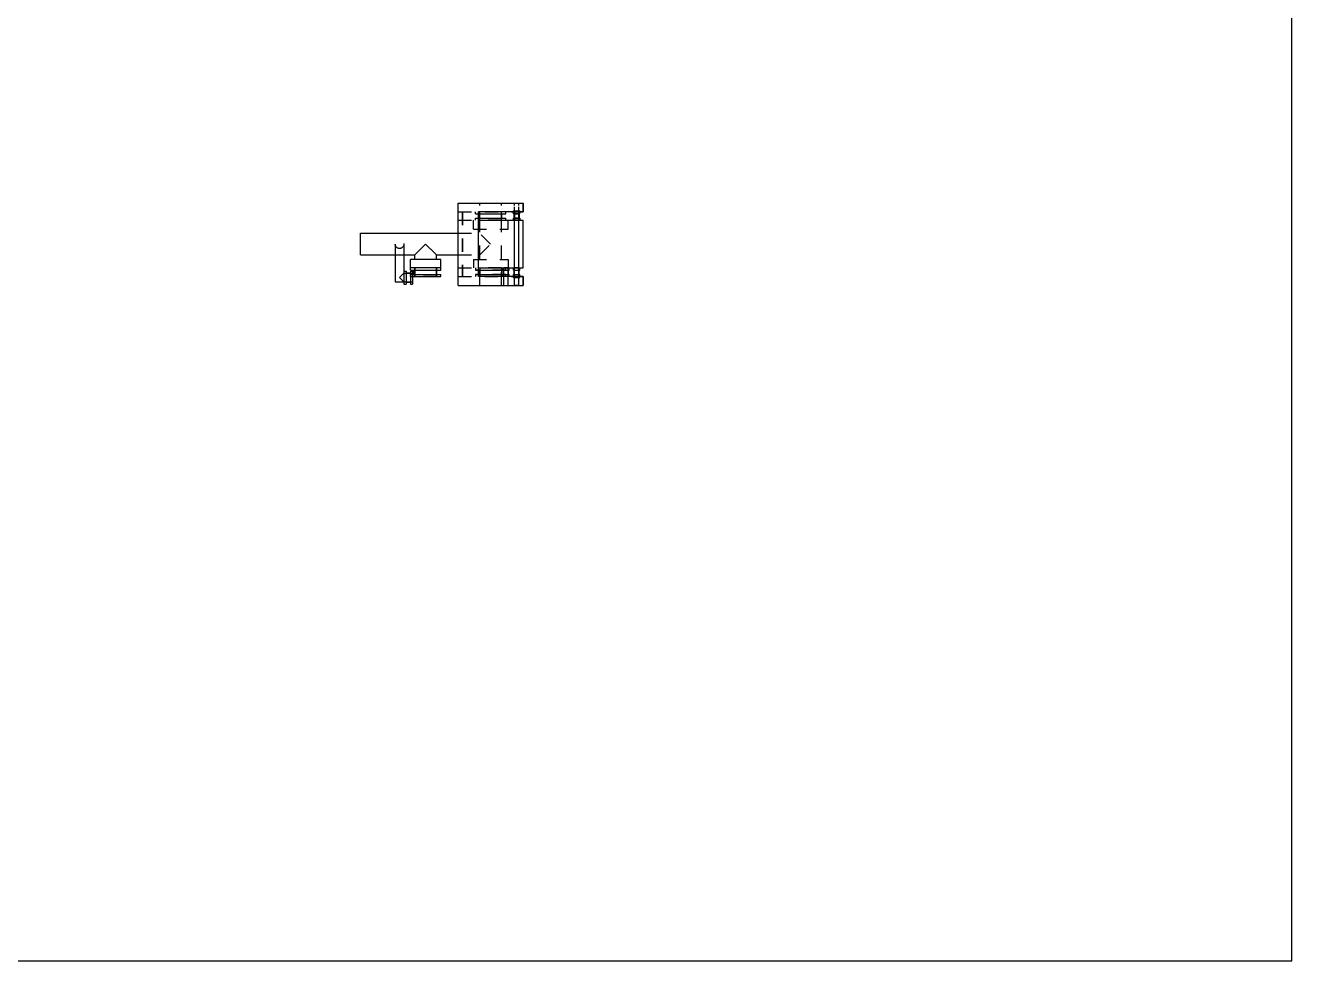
# Model space of a CAD drawing. Header units: inches. Extents: x 0 to 22, y 0 to 17.
# Drawn here: x 10.5 to 22, y 0 to 8.5 of the extents above; entities that cross this region are included whole.
import ezdxf

# ---------------------------------------------------------------- set-up
doc = ezdxf.new("R2010")
doc.units = ezdxf.units.IN
doc.header["$LTSCALE"] = 1.21
doc.header["$MEASUREMENT"] = 0
doc.linetypes.add('HIDDEN', pattern=[0.2, 0.1, -0.1])
doc.layers.get('0').update_dxf_attribs({"linetype": 'CONTINUOUS'})
doc.layers.add('02___PRT_ALL_AXES', color=7, linetype='CONTINUOUS')
doc.layers.add('DEFAULT_2', color=8, linetype='HIDDEN')

msp = doc.modelspace()

# ---------------------------------------------------------------- linework, layer by layer
at = {"color": 7, "linetype": 'Continuous'}
for p, q in [((22, 0), (22, 17)), ((14.43, 6.137), (14.43, 6.885)), ((14.43, 6.885), (15.02, 6.885)), ((14.616, 6.747), (14.863, 6.747)), ((14.932, 6.747), (14.991, 6.747)), ((13.957, 6.267), (13.957, 6.149)), ((13.957, 6.251), (13.997, 6.251)), ((13.997, 6.267), (13.997, 6.236)), ((13.997, 6.236), (14.272, 6.236)), ((13.997, 6.216), (13.997, 6.149)), ((14.616, 6.236), (14.893, 6.236)), ((14.932, 6.236), (14.991, 6.236)), ((13.957, 6.165), (13.997, 6.165)), ((14.43, 6.137), (15.02, 6.137)), ((0, 0), (22, 0))]:
    msp.add_line(p, q, dxfattribs=at)
at = {"layer": '02___PRT_ALL_AXES', "color": 8, "linetype": 'HIDDEN'}
for p, q in [((14.43, 6.806), (14.43, 6.885)), ((14.43, 6.885), (15.02, 6.885)), ((14.43, 6.806), (14.616, 6.806)), ((14.466, 6.806), (14.466, 6.216)), ((14.587, 6.787), (14.587, 6.806)), ((14.587, 6.787), (14.616, 6.787)), ((14.627, 6.137), (14.627, 6.885)), ((14.823, 6.137), (14.823, 6.885)), ((14.932, 6.814), (14.991, 6.814)), ((14.932, 6.806), (14.932, 6.814)), ((14.942, 6.137), (14.942, 6.885)), ((14.942, 6.728), (14.942, 6.885)), ((14.981, 6.137), (14.981, 6.885)), ((14.981, 6.728), (14.981, 6.885)), ((14.983, 6.787), (14.983, 6.747)), ((14.991, 6.787), (14.991, 6.814)), ((14.43, 6.295), (14.43, 6.728)), ((14.43, 6.728), (14.616, 6.728)), ((14.568, 6.649), (14.568, 6.728)), ((14.587, 6.728), (14.587, 6.747)), ((14.883, 6.649), (14.883, 6.728)), ((14.991, 6.747), (14.932, 6.747)), ((14.991, 6.747), (14.991, 6.728)), ((14.43, 6.61), (14.627, 6.61)), ((14.568, 6.649), (14.883, 6.649)), ((14.725, 6.511), (14.627, 6.61)), ((13.859, 6.511), (13.859, 6.413)), ((13.938, 6.511), (13.938, 6.413)), ((14.036, 6.413), (14.135, 6.511)), ((14.135, 6.511), (14.233, 6.413)), ((14.627, 6.413), (14.725, 6.511)), ((14.43, 6.413), (14.627, 6.413)), ((14.568, 6.373), (14.883, 6.373)), ((14.568, 6.373), (14.568, 6.295)), ((14.883, 6.373), (14.883, 6.295)), ((13.938, 6.247), (14.016, 6.247)), ((14.016, 6.236), (14.016, 6.216)), ((14.036, 6.295), (14.036, 6.216)), ((14.233, 6.295), (14.233, 6.216)), ((14.43, 6.295), (14.616, 6.295)), ((14.43, 6.216), (14.616, 6.216)), ((14.43, 6.137), (14.43, 6.216)), ((14.587, 6.295), (14.587, 6.275)), ((14.587, 6.275), (14.616, 6.275)), ((14.863, 6.236), (14.587, 6.236)), ((14.587, 6.236), (14.587, 6.216)), ((14.834, 6.275), (14.834, 6.295)), ((14.834, 6.216), (14.834, 6.236)), ((14.844, 6.137), (14.844, 6.295)), ((14.884, 6.137), (14.884, 6.295)), ((14.932, 6.208), (14.932, 6.216)), ((14.942, 6.137), (14.942, 6.295)), ((14.981, 6.137), (14.981, 6.295)), ((14.983, 6.236), (14.983, 6.275)), ((14.991, 6.275), (14.991, 6.295)), ((14.991, 6.208), (14.991, 6.236)), ((13.938, 6.169), (14.016, 6.169)), ((14.627, 6.137), (14.823, 6.137)), ((14.844, 6.137), (14.884, 6.137)), ((14.932, 6.208), (14.991, 6.208)), ((14.981, 6.137), (14.942, 6.137))]:
    msp.add_line(p, q, dxfattribs=at)
at = {"layer": '02___PRT_ALL_AXES', "color": 7, "linetype": 'Continuous'}
for p, q in [((14.616, 6.216), (14.616, 6.806)), ((15.02, 6.806), (14.616, 6.806)), ((14.616, 6.787), (14.863, 6.787)), ((14.623, 6.747), (14.623, 6.787)), ((14.827, 6.747), (14.827, 6.787)), ((14.863, 6.787), (14.863, 6.806)), ((14.932, 6.787), (14.932, 6.806)), ((14.932, 6.787), (14.932, 6.806)), ((14.932, 6.787), (14.991, 6.787)), ((14.94, 6.747), (14.94, 6.787)), ((14.94, 6.747), (14.94, 6.787)), ((14.983, 6.747), (14.983, 6.787)), ((14.991, 6.787), (14.991, 6.806)), ((15.02, 6.806), (15.02, 6.885)), ((14.616, 6.728), (15.02, 6.728)), ((14.863, 6.728), (14.863, 6.747)), ((14.932, 6.728), (14.932, 6.747)), ((14.932, 6.728), (14.932, 6.747)), ((14.942, 6.295), (14.942, 6.728)), ((14.981, 6.295), (14.981, 6.728)), ((14.991, 6.728), (14.991, 6.747)), ((15.02, 6.295), (15.02, 6.728)), ((13.544, 6.413), (13.544, 6.61)), ((13.544, 6.61), (14.43, 6.61)), ((14.135, 6.511), (14.036, 6.413)), ((14.233, 6.413), (14.135, 6.511)), ((13.544, 6.413), (14.036, 6.413)), ((13.859, 6.413), (13.859, 6.169)), ((13.938, 6.413), (13.938, 6.149)), ((13.997, 6.275), (13.997, 6.373)), ((14.272, 6.373), (13.997, 6.373)), ((14.036, 6.373), (14.036, 6.413)), ((14.233, 6.373), (14.233, 6.413)), ((14.233, 6.413), (14.43, 6.413)), ((14.272, 6.275), (14.272, 6.373)), ((13.938, 6.247), (13.898, 6.208)), ((13.938, 6.267), (13.957, 6.267)), ((14.272, 6.295), (13.997, 6.295)), ((13.997, 6.275), (14.272, 6.275)), ((13.997, 6.267), (14.016, 6.267)), ((13.997, 6.216), (13.997, 6.236)), ((13.997, 6.216), (14.272, 6.216)), ((14.016, 6.267), (14.016, 6.236)), ((14.016, 6.216), (14.016, 6.149)), ((14.032, 6.236), (14.032, 6.275)), ((14.237, 6.236), (14.237, 6.275)), ((14.272, 6.216), (14.272, 6.236)), ((14.616, 6.295), (15.02, 6.295)), ((14.616, 6.275), (14.893, 6.275)), ((15.02, 6.216), (14.616, 6.216)), ((14.623, 6.236), (14.623, 6.275)), ((14.827, 6.236), (14.827, 6.275)), ((14.842, 6.236), (14.842, 6.275)), ((14.863, 6.275), (14.863, 6.295)), ((14.863, 6.216), (14.863, 6.236)), ((14.886, 6.236), (14.886, 6.275)), ((14.893, 6.275), (14.893, 6.295)), ((14.893, 6.216), (14.893, 6.236)), ((14.932, 6.275), (14.932, 6.295)), ((14.932, 6.275), (14.932, 6.295)), ((14.932, 6.275), (14.991, 6.275)), ((14.932, 6.216), (14.932, 6.236)), ((14.932, 6.216), (14.932, 6.236)), ((14.94, 6.236), (14.94, 6.275)), ((14.94, 6.236), (14.94, 6.275)), ((14.983, 6.236), (14.983, 6.275)), ((14.991, 6.275), (14.991, 6.295)), ((14.991, 6.216), (14.991, 6.236)), ((15.02, 6.137), (15.02, 6.216)), ((13.859, 6.169), (13.938, 6.169)), ((13.898, 6.208), (13.938, 6.169)), ((13.938, 6.149), (13.957, 6.149)), ((13.997, 6.149), (14.016, 6.149))]:
    msp.add_line(p, q, dxfattribs=at)
at = {"layer": '02___PRT_ALL_AXES', "color": 8, "linetype": 'HIDDEN'}
msp.add_circle((13.898, 6.511), 0.0394, dxfattribs=at)
at = {"layer": 'DEFAULT_2', "color": 8, "linetype": 'HIDDEN'}
for p, q in [((14.43, 6.806), (15.02, 6.806)), ((14.469, 6.806), (14.469, 6.216)), ((14.627, 6.728), (14.627, 6.806)), ((14.823, 6.728), (14.823, 6.806)), ((14.991, 6.787), (14.932, 6.787)), ((14.942, 6.806), (14.942, 6.728)), ((14.942, 6.728), (14.942, 6.806)), ((14.981, 6.806), (14.981, 6.728)), ((14.981, 6.728), (14.981, 6.806)), ((15.02, 6.885), (15.02, 6.806)), ((14.587, 6.747), (14.616, 6.747)), ((14.823, 6.728), (14.627, 6.728)), ((14.981, 6.728), (14.942, 6.728)), ((13.997, 6.236), (13.997, 6.216)), ((14.036, 6.216), (14.036, 6.295)), ((14.233, 6.295), (14.036, 6.295)), ((14.233, 6.216), (14.036, 6.216)), ((14.233, 6.216), (14.233, 6.295)), ((14.43, 6.216), (15.02, 6.216)), ((14.863, 6.275), (14.587, 6.275)), ((14.587, 6.236), (14.616, 6.236)), ((14.823, 6.295), (14.627, 6.295)), ((14.627, 6.295), (14.627, 6.216)), ((14.823, 6.295), (14.823, 6.216)), ((14.884, 6.295), (14.844, 6.295)), ((14.844, 6.216), (14.844, 6.295)), ((14.884, 6.216), (14.884, 6.295)), ((14.981, 6.295), (14.942, 6.295)), ((14.942, 6.216), (14.942, 6.295)), ((14.942, 6.216), (14.942, 6.295)), ((14.981, 6.216), (14.981, 6.295)), ((14.981, 6.216), (14.981, 6.295)), ((15.02, 6.216), (15.02, 6.137))]:
    msp.add_line(p, q, dxfattribs=at)

doc.saveas('drawing.dxf')
